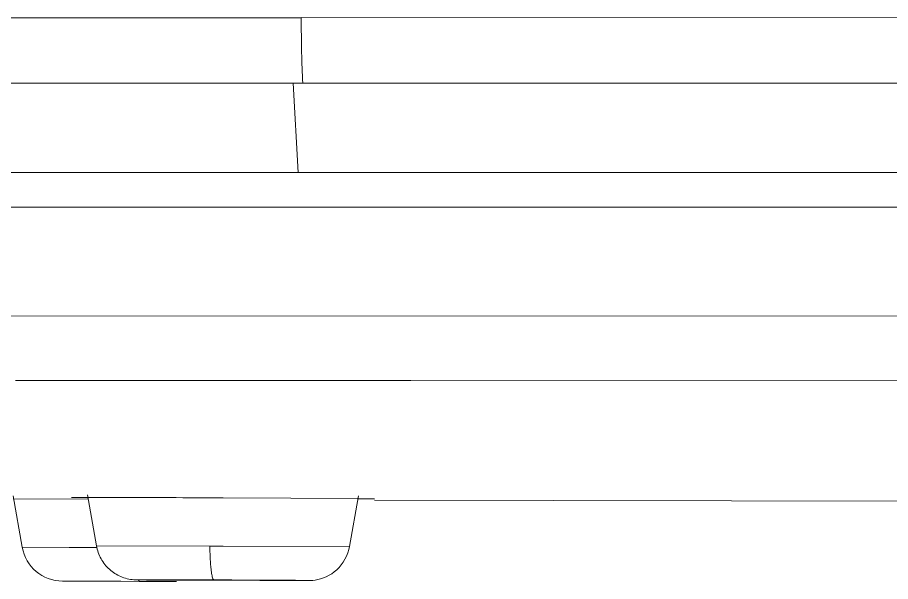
# Model space of a CAD drawing. Header units: millimetres. Extents: x 5438 to 6032, y -2661 to -1821.
# Drawn here: x 5819.271 to 5821.936, y -2151.333 to -2149.612 of the extents above; entities that cross this region are included whole.
import ezdxf

# ---------------------------------------------------------------- set-up
doc = ezdxf.new("R2010")
doc.units = ezdxf.units.MM
doc.header["$LTSCALE"] = 0.1
doc.layers.get('0').update_dxf_attribs({"lineweight": 15})

msp = doc.modelspace()

# ---------------------------------------------------------------- linework, layer by layer
for p, q in [((5820.1369, -2149.613), (5802.6262, -2149.6131)), ((5822.9214, -2149.6133), (5820.137, -2149.6121)), ((5820.1124, -2149.8125), (5820.1273, -2150.0848)), ((5820.1126, -2149.8125), (5820.1414, -2149.8127)), ((5820.1414, -2149.8127), (5822.9216, -2149.8119)), ((5820.1273, -2150.085), (5806.0265, -2150.085)), ((5822.9216, -2150.0848), (5820.1274, -2150.0848)), ((5798.778, -2150.1913), (5847.0651, -2150.1913)), ((5822.4074, -2150.522), (5818.7798, -2150.5233)), ((5819.2641, -2150.7204), (5819.2767, -2150.7204)), ((5819.2767, -2150.7204), (5819.3153, -2150.7204)), ((5819.3153, -2150.7204), (5819.3836, -2150.7203)), ((5819.3836, -2150.7203), (5819.4344, -2150.7203)), ((5819.4344, -2150.7203), (5819.5917, -2150.7203)), ((5819.5917, -2150.7203), (5820.1333, -2150.72)), ((5820.1333, -2150.72), (5820.1758, -2150.72)), ((5820.1758, -2150.72), (5820.1846, -2150.72)), ((5820.1846, -2150.72), (5820.3606, -2150.7199)), ((5820.3606, -2150.7199), (5820.4114, -2150.7199)), ((5820.4114, -2150.7199), (5820.4711, -2150.7199)), ((5820.4711, -2150.7199), (5822.3849, -2150.7193)), ((5819.2851, -2151.2287), (5819.2576, -2151.0724)), ((5819.5119, -2151.225), (5819.4843, -2151.0687)), ((5820.284, -2151.227), (5820.3113, -2151.0723)), ((5819.4861, -2151.0823), (5819.2577, -2151.0813)), ((5819.4844, -2151.077), (5819.4351, -2151.0773)), ((5819.4351, -2151.0773), (5819.4847, -2151.0781)), ((5819.8981, -2151.078), (5819.8172, -2151.0777)), ((5820.3112, -2151.0802), (5819.8981, -2151.078)), ((5820.3111, -2151.0813), (5820.3605, -2151.0809)), ((5820.3605, -2151.0809), (5820.3112, -2151.0802)), ((5820.3605, -2151.0854), (5822.5113, -2151.0894)), ((5819.4283, -2151.2291), (5819.2851, -2151.2287)), ((5819.5129, -2151.2294), (5819.4283, -2151.2291)), ((5819.8577, -2151.2252), (5819.5119, -2151.225)), ((5819.8981, -2151.2253), (5819.8577, -2151.2252)), ((5820.284, -2151.227), (5819.8981, -2151.2253)), ((5819.4078, -2151.332), (5819.5864, -2151.3327)), ((5819.4093, -2151.3322), (5819.586, -2151.3327)), ((5819.447, -2151.3323), (5819.4093, -2151.3322)), ((5819.4834, -2151.3324), (5819.447, -2151.3323)), ((5819.5819, -2151.3327), (5819.4834, -2151.3324)), ((5819.5832, -2151.3327), (5819.6433, -2151.333)), ((5819.586, -2151.3327), (5819.6434, -2151.3329)), ((5819.5864, -2151.3327), (5819.6433, -2151.333)), ((5819.6401, -2151.329), (5819.6433, -2151.333)), ((5819.6433, -2151.333), (5819.6986, -2151.3332)), ((5819.684, -2151.3332), (5819.716, -2151.3333)), ((5819.8008, -2151.3294), (5819.687, -2151.3289)), ((5819.6986, -2151.3332), (5819.7559, -2151.3335)), ((5819.716, -2151.3333), (5819.7433, -2151.3334)), ((5819.7757, -2151.3287), (5819.7731, -2151.3288)), ((5819.7731, -2151.3288), (5819.8693, -2151.3294)), ((5819.8534, -2151.3288), (5819.7757, -2151.3287)), ((5819.8854, -2151.3289), (5819.8534, -2151.3288)), ((5819.8671, -2151.3251), (5819.8701, -2151.3285)), ((5819.8693, -2151.3294), (5819.8981, -2151.3296)), ((5819.8701, -2151.3285), (5819.9254, -2151.3287)), ((5819.8854, -2151.3289), (5819.8981, -2151.3289)), ((5819.925, -2151.329), (5819.8981, -2151.3289)), ((5819.9108, -2151.3296), (5819.9429, -2151.3297)), ((5820.0231, -2151.3297), (5819.925, -2151.329)), ((5819.9254, -2151.3287), (5820.0774, -2151.3295)), ((5820.0106, -2151.3298), (5820.0206, -2151.3298)), ((5820.0124, -2151.3303), (5820.0786, -2151.3305)), ((5820.0206, -2151.3298), (5820.0231, -2151.3297)), ((5820.0786, -2151.3305), (5820.1252, -2151.3305)), ((5820.1252, -2151.3305), (5820.1464, -2151.3305)), ((5820.1464, -2151.3305), (5820.1569, -2151.3304)), ((5820.1569, -2151.3304), (5820.1605, -2151.3304))]:
    msp.add_line(p, q)
msp.add_lwpolyline([(5820.1605, -2151.3304), (5820.162, -2151.3303), (5820.1641, -2151.3303), (5820.1673, -2151.3301), (5820.172, -2151.3298), (5820.1791, -2151.329), (5820.1875, -2151.3274), (5820.1961, -2151.3252), (5820.2048, -2151.3223), (5820.2133, -2151.3187), (5820.2217, -2151.3145), (5820.2298, -2151.3096), (5820.2376, -2151.3039), (5820.2451, -2151.2976), (5820.2522, -2151.2906), (5820.2588, -2151.2829), (5820.2649, -2151.2745), (5820.2704, -2151.2656), (5820.2751, -2151.256), (5820.2791, -2151.2459), (5820.2822, -2151.2352), (5820.284, -2151.227)])
for centre, radius, start, end in [((5819.4616, -2240.0673), 88.9903, 89.771065, 89.985359), ((5819.4083, -2151.2072), 0.125, 189.9235, 269.7355), ((5819.6059, -2220.2448), 68.9169, 89.780371, 89.906423), ((5820.0098, -2129.8878), 21.442, 269.82121, 270.00216)]:
    msp.add_arc(centre, radius, start, end)
for points, knots in [([(5820.1414, -2149.8126), (5820.1397, -2149.7815), (5820.1376, -2149.7151), (5820.1369, -2149.6486), (5820.1369, -2149.6133)], [0, 0, 0, 0, 0.468496, 1, 1, 1, 1]), ([(5798.8178, -2149.8123), (5798.8795, -2149.8151), (5798.9757, -2149.8184), (5799.1111, -2149.8189), (5799.2304, -2149.817), (5799.369, -2149.8143), (5799.5333, -2149.8119), (5799.7304, -2149.8104), (5799.9685, -2149.8101), (5800.2566, -2149.8106), (5800.6034, -2149.8114), (5801.016, -2149.8118), (5801.7104, -2149.8122), (5802.7562, -2149.8125), (5803.915, -2149.8127), (5804.9682, -2149.8125), (5805.8379, -2149.812), (5806.7498, -2149.8114), (5807.6957, -2149.811), (5808.6683, -2149.811), (5809.6618, -2149.8113), (5810.672, -2149.812), (5811.6952, -2149.8126), (5812.7286, -2149.8128), (5813.77, -2149.8125), (5814.8178, -2149.8121), (5816.2238, -2149.812), (5817.9892, -2149.8121), (5819.4036, -2149.8123), (5820.1124, -2149.8125)], [0, 0, 0, 0, 0.008693, 0.013563, 0.019077, 0.025498, 0.033098, 0.042221, 0.053265, 0.066647, 0.082803, 0.102116, 0.124783, 0.180626, 0.249442, 0.288037, 0.329006, 0.371968, 0.416503, 0.462256, 0.508988, 0.556479, 0.60457, 0.653132, 0.702062, 0.751286, 0.800738, 0.900141, 1, 1, 1, 1]), ([(5819.687, -2151.3289), (5819.6796, -2151.3289), (5819.6667, -2151.3288), (5819.6501, -2151.3287), (5819.637, -2151.3286), (5819.6159, -2151.3281), (5819.5849, -2151.3205), (5819.5497, -2151.2979), (5819.5236, -2151.265), (5819.5143, -2151.2385), (5819.5119, -2151.2249)], [0, 0, 0, 0, 0.098373, 0.171783, 0.219715, 0.272114, 0.452308, 0.634752, 0.817263, 1, 1, 1, 1]), ([(5819.8577, -2151.2252), (5819.8579, -2151.2361), (5819.8585, -2151.2572), (5819.8601, -2151.2824), (5819.862, -2151.3003), (5819.8635, -2151.3108), (5819.8651, -2151.3188), (5819.8664, -2151.3233), (5819.8671, -2151.3251)], [0, 0, 0, 0, 0.326109, 0.62729, 0.754949, 0.860956, 0.943095, 1, 1, 1, 1]), ([(5819.7173, -2151.329), (5819.7056, -2151.329), (5819.6852, -2151.3288), (5819.6614, -2151.3286), (5819.6476, -2151.3285), (5819.6403, -2151.3284), (5819.6373, -2151.3284), (5819.6338, -2151.3282), (5819.6376, -2151.3281), (5819.6406, -2151.3281), (5819.6482, -2151.328), (5819.6621, -2151.328), (5819.6862, -2151.328), (5819.7067, -2151.328), (5819.7185, -2151.328)], [0, 0, 0, 0, 0.210814, 0.367791, 0.424082, 0.464604, 0.488747, 0.496411, 0.505216, 0.530425, 0.571892, 0.629032, 0.787594, 1, 1, 1, 1]), ([(5820.0774, -2151.3295), (5820.0891, -2151.3295), (5820.1095, -2151.3297), (5820.1334, -2151.3299), (5820.1472, -2151.33), (5820.1545, -2151.3301), (5820.1576, -2151.3301), (5820.1612, -2151.3303), (5820.1574, -2151.3304), (5820.1519, -2151.3304), (5820.1345, -2151.3305), (5820.1095, -2151.3305), (5820.0886, -2151.3305), (5820.0769, -2151.3304)], [0, 0, 0, 0, 0.211232, 0.368722, 0.425292, 0.466098, 0.490524, 0.49847, 0.506997, 0.531933, 0.630012, 0.788066, 1, 1, 1, 1])]:
    msp.add_open_spline(points, degree=3, knots=knots)

doc.saveas('drawing.dxf')
